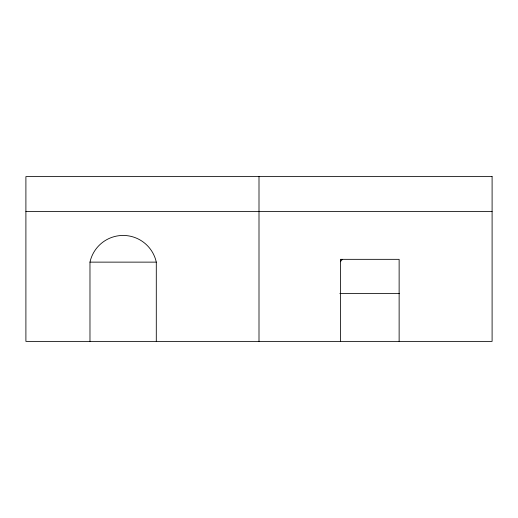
<?xml version="1.0" encoding="UTF-8"?>
<svg xmlns="http://www.w3.org/2000/svg" width="518" height="518" viewBox="0 0 518 518"><rect width="100%" height="100%" fill="white"/><g stroke="black" fill="none" stroke-linecap="round" stroke-linejoin="round"><path stroke-width="0.78" d="M25.9 211.577L492.1 211.577M89.977 341.388L89.977 262.134L156.294 262.134L156.294 341.388M339.84 293.518L399.449 293.518M399.132 341.388L399.132 259.337L340.397 259.337L340.397 341.388M259 176.612L259 341.388M89.977 262.134A33.942 33.942 0 0 1 156.294 262.134M340.391 261.732A46.51 46.51 0 0 1 342.359 259.401M492.1 176.612L25.9 176.612L25.9 341.388L492.1 341.388L492.1 176.612"/></g></svg>
